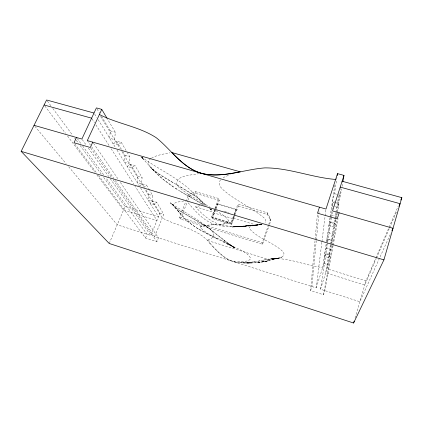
<?xml version="1.0" encoding="UTF-8"?>
<svg xmlns="http://www.w3.org/2000/svg" width="423" height="423" viewBox="0 0 423 423"><rect width="100%" height="100%" fill="white"/><g stroke="black" fill="none" stroke-linecap="round" stroke-linejoin="round"><path stroke-width="0.32" stroke-dasharray="2.12 1.59" d="M101.467 116.293L110.255 130.829L109.694 138.263L114.691 139.68L115.283 132.24L107.373 118.852M122.786 151.561L125.108 155.394L124.505 162.104L129.131 163.452L129.761 156.737L127.413 152.761M333.054 245.885L324.822 290.612L323.526 294.762L310.598 290.643L317.43 213.848M215.894 210.596C220.32 213.7 225.967 215.989 228.78 220.827L228.684 221.848C223.92 225.549 216.999 224.063 211.331 224.872M316.282 240.624L311.915 286.519L310.598 290.643M316.346 239.968L318.778 214.392M318.842 213.737L319.027 211.77M130.406 164.166L137.771 176.349L137.147 182.461L141.462 183.741L142.107 177.628L134.932 165.483L130.406 164.166L127.191 166.429L131.754 167.767L134.932 165.483M146.02 189.99L148.7 194.427L148.071 200.037L152.106 201.258L152.756 195.648L149.816 190.673M115.236 180.447L154.638 236.669L316.203 287.883L321.866 242.279M321.945 241.628L325.911 209.702M326.075 244.388L322.68 267.479C302.746 265.417 283.241 254.387 262.953 260.298M326.493 241.538L329.993 217.708M330.173 216.507L334.879 184.497M316.203 287.883L323.96 263.45L325.477 253.377L329.988 254.746L328.222 264.761L320.507 289.247L359.851 301.715L390.852 233.094M331.611 245.525L329.332 255.021L324.716 253.62L326.307 247.899L327.64 239.048L332.499 240.497L332.055 243.008M328.602 232.682L330.162 222.345L335.428 223.878L333.615 234.162L331.859 240.428L326.873 238.942L328.602 232.682L333.615 234.162M330.601 217.364L333.139 202.606L335.439 203.262M335.957 202.368L332.399 201.359L334.487 193.676L336.534 180.098M336.634 179.452L336.925 177.512M320.507 289.247L331.447 218.109M331.547 217.459L332.351 212.24M330.411 244.917L325.673 272.856L364.774 284.991L376.29 258.495M330.516 244.267L334.704 219.579M334.815 218.929L335.809 213.086M335.915 212.436L339.114 193.591M335.481 219.5L326.947 268.801L365.99 280.851L375.603 258.543M335.592 218.85L340.864 188.362M336.042 218.94L337.305 213.218M337.422 212.579L338.892 204.24L336.015 203.426M336.549 202.532L338.326 203.04L340.457 195.347L341.594 188.912M342.048 186.337L342.725 182.477M323.526 294.762L332.415 245.477M332.531 244.832L337.094 219.542M333.176 245.234L338.067 218.659M330.432 217.993L329.401 221.752L334.815 223.333L335.867 219.563M355.066 318.006L365.99 280.851M215.608 249.396C221.15 254.657 227.32 261.065 235.352 261.562C240.269 261.023 247.402 262.905 250.85 258.59C246.868 250.823 236.108 248.867 229.187 244.245C219.764 238.561 207.46 235.722 200.275 227.225C202.4 224.518 206.895 225.538 209.982 224.941M216.068 208.862L219.31 200.365L218.696 198.482L195.051 191.513L188.584 194.622L179.537 217.348L180.457 219.093L262.551 244.293L269.308 225.052M269.525 224.433L270.831 220.706L270.62 218.945L267.304 212.795L237.922 204.145L234.257 214.022M262.551 244.293L262.265 242.696L268.478 225.036M268.695 224.423L270.62 218.945M214.725 208.872L211.69 216.814L212.362 218.575L231.577 224.396L231.048 222.672L234.03 214.641M236.399 209.427L231.249 223.318L211.944 217.48L217.195 203.733L236.399 209.427L231.381 223.751L212.113 217.919L217.348 204.193L217.195 203.733M231.577 224.396L234.998 215.154M235.209 214.583L238.392 205.996L237.922 204.145M329.988 254.746L328.872 257.692L324.325 256.306L325.477 253.377M212.362 218.575L215.852 209.427M214.958 208.259L218.696 198.482M331.32 243.526L332.499 240.497M180.457 219.093L187.727 200.793M187.971 200.179L189.425 196.521L195.838 193.438L219.31 200.365M335.428 223.878L334.186 226.982L328.861 225.422L330.162 222.345M98.49 175.397L145.512 238.038L156.907 241.67L158.44 237.874L120 181.858M326.662 241.459L327.64 239.048M154.638 236.669L163.754 214.26L156.621 202.183L152.666 200.983L150.075 203.267L154.062 204.478L156.621 202.183M68.663 166.731L117.213 224.809L150.842 235.468L159.989 213.102L152.666 200.983M145.512 238.038L147.061 234.268L105.946 177.903M338.892 204.24L337.575 207.397L334.662 206.567M109.213 243.484L125.06 206.477L103.593 177.337M375.862 257.94L398.212 206.096M376.549 257.893L389.377 228.388M389.636 227.791L396.964 210.929M333.139 202.606L331.754 205.737L334.08 206.398M200.275 227.225L200.645 226.559L203.008 225.644L212.087 224.835M220.52 179.78L219.273 182.144L219.479 184.83A28.611 9.666 20.2 0 0 222.815 189.541C233.48 198.916 246.461 205.076 258.019 213.224C260.193 215.434 268.568 219.204 265.01 223.064M201.729 204.584L202.31 203.5L202.062 202.168L199.476 199.217L193.062 194.564L183.275 188.605M150.995 158.451C146.03 161.226 149.319 167.016 152.682 169.57M143.714 187.447L146.548 185.147L149.488 190.123M139.458 186.178L142.329 183.889L146.548 185.147M121.364 142.53L117.774 144.756L112.856 143.355L116.494 141.15L121.364 142.53L126.07 150.488M151.519 158.139C157.16 154.918 163.754 153.998 170.046 152.814M223.08 177.686L230.324 174.546M199.91 205.694L195.611 206.842C203.463 215.952 213.456 224.343 225.84 225.787C237.837 227.246 250.072 226.252 261.953 224.275M272.031 259.807L278.165 258.189L263.767 261.715M274.559 259.035C277.393 257.93 284.51 258.109 283.976 253.462A22.361 5.906 19.4 0 0 281.432 250.284C271.545 241.745 257.501 238.286 249.099 228.24L249.269 227.294C252.589 224.729 257.311 225.316 261.261 224.618M276.806 258.548L281.75 257.401L273.633 259.119L278.752 258.056L270.836 258.976L278.625 258.279L275.685 258.516M278.048 258.226L268.14 259.378L257.152 261.361M262.239 261.985L268.69 260.716C257.025 262.995 244.631 264.222 232.936 261.488C222.657 258.046 215.608 249.3 208.365 241.734M260.208 260.806L249.004 262.535L240.719 262.815M242.723 262.873C254.466 263.529 266.241 261.911 277.456 258.379L276.082 258.733L278.773 258.056L268.14 259.378L206.979 240.301C226.183 234.199 199.037 222.376 192.809 218.442M261.647 262.075L266.152 261.277L256.877 262.625L259.928 262.281M183.831 200.973C180.41 201.93 175.788 201.433 173.34 204.362L173.43 205.356L174.176 206.509L185.052 218.77M254.884 261.742C247.645 262.879 240.058 263.672 232.936 261.488M199.365 173.493C193.348 175.339 176.053 174.593 176.756 183.973A24.238 7.582 21.6 0 0 180.293 188.536L188.848 194.696L209.448 206.81M240.481 226.49L262.16 224.534M255.936 225.168L232.264 226.977L250.945 225.559M262.086 224.476L248.322 225.803L258.939 224.893M248.364 225.792L261.969 224.55M258.844 224.84L262.286 224.523L232.655 226.977L251.209 225.697L234.316 226.934M219.659 224.417C222.509 223.756 228.177 224.587 228.78 220.827M235.685 226.786L240.333 226.538M239.566 226.585L226.876 226.596L220.97 225.93L215.519 224.676L212.711 224.809M110.255 130.829L115.283 132.24M334.487 193.676L338.067 194.68M338.664 194.844L340.457 195.347M125.108 155.394L129.761 156.737M331.288 214.858L336.74 216.428M137.771 176.349L142.107 177.628M238.392 205.996L267.542 214.604L270.831 220.706M217.348 204.193L236.52 209.887M224.285 211.341L228.621 212.637M195.611 206.842L213.456 212.198L213.7 212.875L232.973 218.67L232.782 218.004L256.571 225.152M148.7 194.427L152.756 195.648M326.307 247.899L330.95 249.295M211.69 216.814L231.048 222.672M179.537 217.348L262.265 242.696M159.989 213.102L163.754 214.26M323.96 263.45L328.222 264.761M125.06 206.477L158.482 216.793L140.706 188.187M215.519 224.676C203.447 221.107 195.183 211.003 187.32 201.819M217.189 238.831L198.366 228.917M223.207 241.819L234.76 247.915L228.378 243.685L230.45 245.208L205.758 225.75L198.524 220.589L170.622 203.246L174.001 205.61L170.369 202.776L173.726 205.916L172.462 204.637L182.128 215.735C187.008 221.129 192.761 225.692 199.053 229.329M191.207 217.549L179.564 210.749L174.176 206.509L176.354 208.502L180.817 211.542L206.207 226.3L225.126 241.189L224.169 240.444L234.728 247.984L230.567 245.435L235.236 248.153C218.791 238.482 199.804 232.629 185.676 219.405M176.296 184.555L178.316 185.723M182.297 188.034C171.659 181.361 159.762 176.169 150.625 167.371L157.557 173.113L174.271 183.386M180.32 186.887L197.277 197.467L206.191 205.684M180.24 191.254L204.23 205.208C186.945 195.024 168.476 185.967 154.39 171.326L141.25 156.896L143.778 159.466L142.112 157.763M175.434 188.24L178.517 190.186M210.501 209.115L211.87 210.062L210.374 209.02M173.271 186.829L162.178 178.591L151.899 168.745M209.369 208.37L211.997 210.226L209.961 208.682M141.536 156.981C157.816 168.951 176.877 177.105 191.566 191.222L206.213 205.61M210.009 208.835L210.76 209.411M141.71 157.203L142.71 158.012L140.848 156.42M153.348 170.263L154.125 171.082M214.107 247.846L211.193 244.743M210.342 243.833C198.725 228.372 178.157 226.786 162.247 217.956L144.735 189.129M177.961 210.934L180.172 213.536M34.892 126.329L66.131 163.701M44.907 106.046L65.549 133.377M67.532 136.005L94.921 172.272M96.909 174.9L123.505 210.115L156.965 220.499L134.942 186.02M74.781 143.815L96.513 172.764M47.376 101.044L51.278 106.342M52.843 108.462L72.751 135.482M74.702 138.131L75.876 139.722M76.262 140.251L78.604 143.429M80.169 145.549L101.642 174.688M77.245 138.548L81.121 143.868M82.675 145.993L104.396 175.772M82.258 139.574L86.472 145.464M88.386 148.145L108.695 176.539M110.229 178.68L150.842 235.468M90.691 148.024L111.244 177.084M113.142 179.775L156.907 241.67M87.307 140.595L90.459 145.094M91.685 146.844L113.782 178.379M93.504 143.249L118.139 179.141M91.965 118.72L94.451 122.617M95.873 124.838L109.367 145.972M111.143 148.753L133.52 183.794M94.704 114.141L96.798 117.509M98.189 119.751L115.616 147.796M117.007 150.043L139.13 185.644M100.574 116.452L120.079 148.552M121.898 151.545L143.339 186.829M97.073 109.023L99.437 112.936M116.494 141.15L121.464 149.367M142.329 183.889L144.343 187.22M188.584 194.622L189.425 196.521M195.051 191.513L195.838 193.438M267.304 212.795L267.542 214.604M248.29 262.947L246.064 262.958L251.093 262.937L248.29 262.947M229.345 244.912L227.394 243.918L229.345 244.912"/><path stroke-width="0.63" d="M337.216 175.571L337.512 173.631L343.978 175.397L342.841 181.832M94.006 113.02L46.593 99.987L21.15 151.36L109.213 243.484L353.591 323.013L383.92 259.881L401.85 197.657L342.101 181.229M353.591 323.013L354.146 321.136M339.14 212.822L337.21 218.892L317.488 213.192L319.465 207.18M343.978 175.397L332.552 210.934L393.025 228.277L391.936 230.683M337.512 173.631L325.99 209.052L87.307 140.595L101.769 109.367L96.396 107.902L81.872 139.04L34.046 125.319M400.808 200.068L401.85 197.657M399.058 206.112L400.105 203.706L340.214 187.098M92.759 142.16L90.311 147.484L73.988 142.763L76.468 137.486M207.989 174.593C218.828 175.772 229.684 173.837 240.306 171.844L171.796 152.523C181.176 162.152 191.873 172.066 205.668 174.26M335.619 179.447C311.746 177.517 288.925 167.772 264.904 167.889C243.69 169.449 222.509 178.633 201.163 173.25C182.022 167.524 171.119 149.504 156.166 137.665C138.903 126.44 117.61 123.913 99.389 114.501M44.114 104.999L91.606 118.165M21.15 151.36L383.92 259.881M101.769 109.367L107.04 118.292"/></g></svg>
